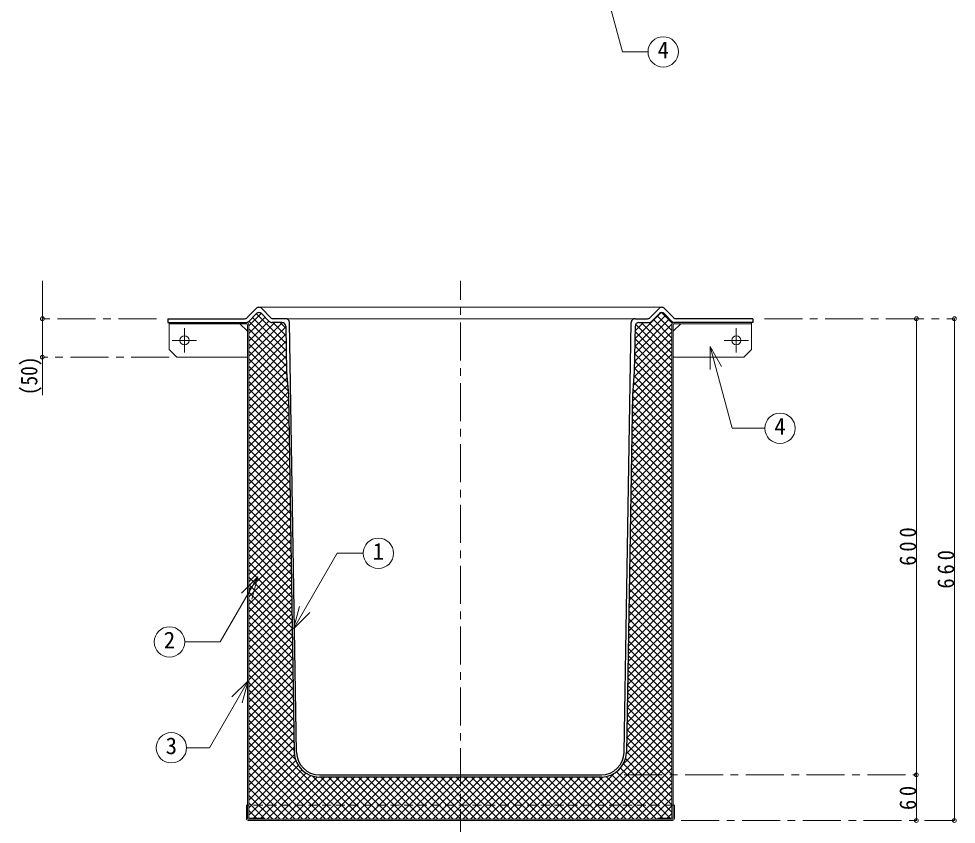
# Model space of a CAD drawing. Units: millimetres at full size, sheet at 1:10. Extents: x -2106 to 1944, y -1394 to 1416.
# Drawn here: x -662 to 572, y -734 to 326 of the extents above; entities that cross this region are included whole.
import ezdxf
from ezdxf.enums import TextEntityAlignment as Align

# ---------------------------------------------------------------- set-up
doc = ezdxf.new("R2010")
doc.units = ezdxf.units.MM
doc.header["$LTSCALE"] = 10
doc.header["$PDMODE"] = 32
doc.header["$PDSIZE"] = 5
doc.linetypes.add('CHAIN1', pattern=[8, 5, -1, 1, -1])
doc.linetypes.add('DASHED1', pattern=[1.8, 1.2, -0.6])
doc.layers.add('0-0_ﾚｲﾔ1', color=4, linetype='Continuous', lineweight=9)
doc.styles.add('ＭＳ ゴシック', font='')
doc.styles.get('ＭＳ ゴシック').set_extended_font_data('MS Gothic')

msp = doc.modelspace()

# ---------------------------------------------------------------- linework, layer by layer
at = {"layer": '0-0_ﾚｲﾔ1'}
for p, q in [((-630.72, -18.73), (-630.72, -169.33)), ((-345.72, -53.73), (184.28, -53.73)), ((148.84, -95.04), (182.99, -60.9)), ((184, -60.74), (198.3, -75.04)), ((-359.12, -78.33), (-342.6, -61.82)), ((-359.12, -88.23), (-337.68, -66.79)), ((-359.12, -98.13), (-332.78, -71.79)), ((-359.12, -108.03), (-324.82, -73.73)), ((-359.12, -117.93), (-314.95, -73.76)), ((-358.98, -72.13), (-309.85, -121.26)), ((-354.09, -67.12), (-310.01, -111.2)), ((-349.19, -62.12), (-310.18, -101.13)), ((-327.68, -73.73), (-310.35, -91.06)), ((-317.78, -73.73), (-310.52, -80.99)), ((149.2, -68.73), (-310.64, -68.73)), ((148.51, -115.18), (194.58, -69.1)), ((148.67, -105.11), (189.68, -64.1)), ((149.01, -84.98), (160.26, -73.73)), ((157.39, -73.73), (197.68, -114.01)), ((167.29, -73.73), (197.68, -104.12)), ((173.28, -69.82), (197.68, -94.22)), ((178.18, -64.81), (197.68, -84.32)), ((199.58, -74), (200, -73.58)), ((519.28, -68.73), (519.28, -668.73)), ((569.28, -68.73), (569.28, -728.73)), ((-370.72, -75.33), (-360.72, -85.33)), ((-359.12, -127.83), (-310.55, -79.25)), ((-359.12, -81.89), (-309.68, -131.33)), ((148.17, -135.31), (197.68, -85.8)), ((148.34, -125.25), (197.96, -75.63)), ((149.01, -85.14), (197.68, -133.81)), ((149.86, -76.1), (197.68, -123.91)), ((209.28, -75.33), (199.28, -85.33)), ((302.28, -75.33), (302.28, -109.33)), ((-359.12, -137.73), (-310.38, -88.99)), ((-359.12, -91.79), (-309.32, -141.59)), ((147.52, -145.86), (197.68, -95.7)), ((148.84, -94.88), (197.68, -143.71)), ((-359.12, -147.63), (-310.22, -98.73)), ((-359.12, -101.69), (-308.42, -152.39)), ((-359.12, -157.53), (-310.06, -108.47)), ((146.62, -156.66), (197.68, -105.6)), ((148.68, -104.62), (197.68, -153.61)), ((-359.12, -111.59), (-307.52, -163.19)), ((-359.12, -167.43), (-309.9, -118.2)), ((-359.12, -121.49), (-306.97, -173.63)), ((145.72, -167.46), (197.68, -115.5)), ((148.52, -114.35), (197.68, -163.51)), ((-359.12, -177.33), (-309.73, -127.94)), ((-359.12, -131.39), (-306.8, -183.7)), ((145.3, -187.68), (197.68, -135.3)), ((145.47, -177.62), (197.68, -125.4)), ((148.2, -133.83), (197.68, -183.31)), ((148.36, -124.09), (197.68, -173.41)), ((-359.12, -187.23), (-309.57, -137.68)), ((-359.12, -141.29), (-306.64, -193.77)), ((-359.12, -197.13), (-308.87, -146.88)), ((145.13, -197.75), (197.68, -145.2)), ((147.74, -143.27), (197.68, -193.21)), ((-359.12, -151.18), (-306.47, -203.84)), ((-359.12, -207.03), (-308.11, -156.02)), ((144.96, -207.82), (197.68, -155.1)), ((146.97, -152.4), (197.68, -203.11)), ((-359.12, -161.08), (-306.3, -213.9)), ((-359.12, -216.93), (-307.35, -165.16)), ((-359.12, -170.98), (-306.13, -223.97)), ((144.79, -217.88), (197.68, -165)), ((145.58, -170.81), (197.68, -222.91)), ((146.21, -161.54), (197.68, -213.01)), ((-359.12, -226.82), (-306.96, -174.66)), ((-359.12, -180.88), (-305.97, -234.04)), ((-359.12, -236.72), (-306.79, -184.4)), ((144.46, -238.02), (197.68, -184.8)), ((144.63, -227.95), (197.68, -174.9)), ((145.42, -180.55), (197.68, -232.81)), ((-359.12, -190.78), (-305.8, -244.11)), ((-359.12, -246.62), (-306.63, -194.13)), ((144.29, -248.09), (197.68, -194.7)), ((145.25, -190.28), (197.68, -242.71)), ((-359.12, -200.68), (-305.63, -254.17)), ((-359.12, -256.52), (-306.47, -203.87)), ((144.12, -258.15), (197.68, -204.6)), ((145.09, -200.02), (197.68, -252.61)), ((-359.12, -210.58), (-305.46, -264.24)), ((-359.12, -266.42), (-306.31, -213.61)), ((-359.12, -220.48), (-305.29, -274.31)), ((143.96, -268.22), (197.68, -214.5)), ((144.77, -219.49), (197.68, -272.41)), ((144.93, -209.76), (197.68, -262.51)), ((-359.12, -276.32), (-306.14, -223.35)), ((-359.12, -230.38), (-305.13, -284.37)), ((-359.12, -286.22), (-305.98, -233.08)), ((143.62, -288.36), (197.68, -234.3)), ((143.79, -278.29), (197.68, -224.4)), ((144.61, -229.23), (197.68, -282.31)), ((-359.12, -240.28), (-304.96, -294.44)), ((-359.12, -296.12), (-305.82, -242.82)), ((143.45, -298.42), (197.68, -244.2)), ((144.44, -238.97), (197.68, -292.21)), ((-359.12, -250.18), (-304.79, -304.51)), ((-359.12, -306.02), (-305.66, -252.56)), ((143.28, -308.49), (197.68, -254.09)), ((144.12, -258.44), (197.68, -312)), ((144.28, -248.71), (197.68, -302.11)), ((-359.12, -260.08), (-304.62, -314.58)), ((-359.12, -315.92), (-305.49, -262.29)), ((-359.12, -269.98), (-304.46, -324.64)), ((143.12, -318.56), (197.68, -263.99)), ((143.96, -268.18), (197.68, -321.9)), ((-359.12, -325.82), (-305.33, -272.03)), ((-359.12, -279.88), (-304.29, -334.71)), ((-359.12, -335.72), (-305.17, -281.77)), ((142.95, -328.62), (197.68, -273.89)), ((143.79, -277.92), (197.68, -331.8)), ((-359.12, -289.78), (-304.12, -344.78)), ((-359.12, -345.62), (-305.01, -291.51)), ((142.61, -348.76), (197.68, -293.69)), ((142.78, -338.69), (197.68, -283.79)), ((143.63, -287.65), (197.68, -341.7)), ((-359.12, -299.68), (-303.95, -354.85)), ((-359.12, -355.52), (-304.85, -301.24)), ((142.45, -358.83), (197.68, -303.59)), ((143.31, -307.13), (197.68, -361.5)), ((143.47, -297.39), (197.68, -351.6)), ((-359.12, -309.58), (-303.78, -364.91)), ((-359.12, -365.42), (-304.68, -310.98)), ((-359.12, -319.48), (-303.62, -374.98)), ((-359.12, -375.32), (-304.52, -320.72)), ((142.28, -368.89), (197.68, -313.49)), ((143.14, -316.87), (197.68, -371.4)), ((-359.12, -329.38), (-303.45, -385.05)), ((-359.12, -385.22), (-304.36, -330.45)), ((142.11, -378.96), (197.68, -323.39)), ((142.98, -326.6), (197.68, -381.3)), ((-359.12, -339.27), (-303.28, -395.11)), ((-359.12, -395.12), (-304.2, -340.19)), ((141.77, -399.1), (197.68, -343.19)), ((141.94, -389.03), (197.68, -333.29)), ((142.82, -336.34), (197.68, -391.2)), ((-359.12, -349.17), (-303.11, -405.18)), ((-359.12, -405.02), (-304.03, -349.93)), ((141.61, -409.16), (197.68, -353.09)), ((142.5, -355.82), (197.68, -411)), ((142.66, -346.08), (197.68, -401.1)), ((-359.12, -359.07), (-302.95, -415.25)), ((-359.12, -414.91), (-303.87, -359.67)), ((-359.12, -368.97), (-302.78, -425.32)), ((-359.12, -424.81), (-303.71, -369.4)), ((141.44, -419.23), (197.68, -362.99)), ((142.33, -365.55), (197.68, -420.9)), ((-359.12, -378.87), (-302.61, -435.38)), ((-359.12, -434.71), (-303.55, -379.14)), ((141.27, -429.3), (197.68, -372.89)), ((142.17, -375.29), (197.68, -430.8)), ((-359.12, -388.77), (-302.44, -445.45)), ((-359.12, -444.61), (-303.38, -388.88)), ((140.93, -449.43), (197.68, -392.69)), ((141.1, -439.37), (197.68, -382.79)), ((142.01, -385.03), (197.68, -440.7)), ((-359.12, -454.51), (-303.22, -398.62)), ((-359.12, -398.67), (-302.27, -455.52)), ((140.77, -459.5), (197.68, -402.59)), ((141.68, -404.5), (197.68, -460.5)), ((141.85, -394.76), (197.68, -450.6)), ((-359.12, -464.41), (-303.06, -408.35)), ((-359.12, -408.57), (-302.11, -465.59)), ((-359.12, -474.31), (-302.9, -418.09)), ((-359.12, -418.47), (-301.94, -475.65)), ((140.6, -469.57), (197.68, -412.49)), ((141.52, -414.24), (197.68, -470.4)), ((-359.12, -484.21), (-302.74, -427.83)), ((-359.12, -428.37), (-301.77, -485.72)), ((140.43, -479.63), (197.68, -422.39)), ((141.36, -423.98), (197.68, -480.3)), ((-359.12, -494.11), (-302.57, -437.56)), ((-359.12, -438.27), (-301.6, -495.79)), ((140.1, -499.77), (197.68, -442.19)), ((140.26, -489.7), (197.68, -432.29)), ((141.03, -443.45), (197.68, -500.1)), ((141.2, -433.71), (197.68, -490.2)), ((-359.12, -504.01), (-302.41, -447.3)), ((-359.12, -448.17), (-301.44, -505.85)), ((139.93, -509.84), (197.68, -452.08)), ((140.87, -453.19), (197.68, -509.99)), ((-359.12, -513.91), (-302.25, -457.04)), ((-359.12, -458.07), (-301.27, -515.92)), ((-359.12, -523.81), (-302.09, -466.78)), ((-359.12, -467.97), (-301.1, -525.99)), ((139.76, -519.9), (197.68, -461.98)), ((140.71, -462.92), (197.68, -519.89)), ((-359.12, -533.71), (-301.92, -476.51)), ((-359.12, -477.87), (-300.93, -536.06)), ((139.59, -529.97), (197.68, -471.88)), ((140.55, -472.66), (197.68, -529.79)), ((-359.12, -543.61), (-301.76, -486.25)), ((-359.12, -487.77), (-300.76, -546.12)), ((139.26, -550.11), (197.68, -491.68)), ((139.42, -540.04), (197.68, -481.78)), ((140.22, -492.14), (197.68, -549.59)), ((140.39, -482.4), (197.68, -539.69)), ((-359.12, -553.51), (-301.6, -495.99)), ((-359.12, -497.67), (-300.6, -556.19)), ((-359.12, -563.41), (-301.44, -505.72)), ((139.09, -560.17), (197.68, -501.58)), ((140.06, -501.87), (197.68, -559.49)), ((-359.12, -507.57), (-300.43, -566.26)), ((-359.12, -573.31), (-301.28, -515.46)), ((-359.12, -517.47), (-300.26, -576.33)), ((138.92, -570.24), (197.68, -511.48)), ((139.9, -511.61), (197.68, -569.39)), ((-359.12, -583.21), (-301.11, -525.2)), ((-359.12, -527.37), (-300.09, -586.39)), ((138.75, -580.31), (197.68, -521.38)), ((139.74, -521.35), (197.68, -579.29)), ((-359.12, -593.11), (-300.95, -534.94)), ((-359.12, -537.26), (-299.93, -596.46)), ((138.42, -600.44), (197.68, -541.18)), ((138.59, -590.37), (197.68, -531.28)), ((139.41, -540.82), (197.68, -599.09)), ((139.57, -531.09), (197.68, -589.19)), ((-359.12, -603.01), (-300.79, -544.67)), ((-359.12, -547.16), (-299.76, -606.53)), ((-359.12, -612.9), (-300.63, -554.41)), ((138.25, -610.51), (197.68, -551.08)), ((139.25, -550.56), (197.68, -608.99)), ((-359.12, -557.06), (-299.59, -616.59)), ((-359.12, -622.8), (-300.46, -564.15)), ((-359.12, -566.96), (-299.42, -626.66)), ((138.08, -620.58), (197.68, -560.98)), ((139.09, -560.3), (197.68, -618.89)), ((-359.12, -632.7), (-300.3, -573.88)), ((-359.12, -576.86), (-299.25, -636.73)), ((137.91, -630.64), (197.68, -570.88)), ((138.76, -579.77), (197.68, -638.69)), ((138.92, -570.03), (197.68, -628.79)), ((-359.12, -642.6), (-300.14, -583.62)), ((-359.12, -586.76), (-297.89, -647.99)), ((133.65, -654.71), (197.68, -590.68)), ((137.71, -640.74), (197.23, -581.23)), ((138.6, -589.51), (197.68, -648.59)), ((-359.12, -652.5), (-299.98, -593.36)), ((-359.12, -596.66), (-228.65, -727.13)), ((-359.12, -662.4), (-299.81, -603.1)), ((71.13, -727.13), (197.68, -600.58)), ((138.44, -599.25), (197.68, -658.49)), ((-359.12, -606.56), (-238.55, -727.13)), ((-359.12, -672.3), (-299.65, -612.83)), ((-359.12, -616.46), (-248.45, -727.13)), ((81.03, -727.13), (197.68, -610.48)), ((138.28, -608.98), (197.68, -668.39)), ((-359.12, -682.2), (-299.49, -622.57)), ((-359.12, -626.36), (-258.35, -727.13)), ((90.93, -727.13), (197.68, -620.38)), ((137.95, -628.46), (197.68, -688.19)), ((138.11, -618.72), (197.68, -678.29)), ((-359.12, -692.1), (-299.33, -632.31)), ((-359.12, -636.26), (-268.25, -727.13)), ((100.83, -727.13), (197.68, -630.28)), ((110.73, -727.13), (197.68, -640.18)), ((137.79, -638.19), (197.68, -698.09)), ((-359.12, -702), (-299.06, -641.94)), ((-359.12, -646.16), (-278.15, -727.13)), ((-359.12, -711.9), (-297.23, -650.01)), ((120.63, -727.13), (197.68, -650.07)), ((136.72, -647.02), (197.68, -707.98)), ((-359.12, -656.06), (-288.05, -727.13)), ((-359.12, -721.8), (-293.94, -656.62)), ((-359.12, -665.96), (-297.95, -727.13)), ((-352.95, -725.53), (-289.52, -662.1)), ((124.89, -664.89), (185.52, -725.53)), ((129.95, -660.06), (195.42, -725.53)), ((130.53, -727.13), (197.68, -659.97)), ((133.95, -654.15), (197.68, -717.88)), ((-359.12, -675.86), (-307.85, -727.13)), ((-343.05, -725.53), (-284.03, -666.51)), ((-334.75, -727.13), (-277.4, -669.78)), ((-324.85, -727.13), (-269.31, -671.58)), ((-314.95, -727.13), (-259.55, -671.73)), ((-305.05, -727.13), (-249.65, -671.73)), ((-295.15, -727.13), (-239.75, -671.73)), ((-285.25, -727.13), (-229.85, -671.73)), ((-275.48, -670.4), (-218.76, -727.13)), ((-275.35, -727.13), (-219.95, -671.73)), ((-265.45, -727.13), (-210.05, -671.73)), ((-264.26, -671.73), (-208.86, -727.13)), ((-255.55, -727.13), (-200.15, -671.73)), ((-254.36, -671.73), (-198.96, -727.13)), ((-245.65, -727.13), (-190.25, -671.73)), ((-244.46, -671.73), (-189.06, -727.13)), ((-235.75, -727.13), (-180.35, -671.73)), ((-234.56, -671.73), (-179.16, -727.13)), ((-225.86, -727.13), (-170.46, -671.73)), ((-224.66, -671.73), (-169.26, -727.13)), ((-215.96, -727.13), (-160.56, -671.73)), ((-214.76, -671.73), (-159.36, -727.13)), ((-206.06, -727.13), (-150.66, -671.73)), ((-204.86, -671.73), (-149.46, -727.13)), ((-196.16, -727.13), (-140.76, -671.73)), ((-194.96, -671.73), (-139.56, -727.13)), ((-186.26, -727.13), (-130.86, -671.73)), ((-185.06, -671.73), (-129.66, -727.13)), ((-176.36, -727.13), (-120.96, -671.73)), ((-175.16, -671.73), (-119.76, -727.13)), ((-166.46, -727.13), (-111.06, -671.73)), ((-165.26, -671.73), (-109.86, -727.13)), ((-156.56, -727.13), (-101.16, -671.73)), ((-155.36, -671.73), (-99.96, -727.13)), ((-146.66, -727.13), (-91.26, -671.73)), ((-145.46, -671.73), (-90.06, -727.13)), ((-136.76, -727.13), (-81.36, -671.73)), ((-135.56, -671.73), (-80.16, -727.13)), ((-126.86, -727.13), (-71.46, -671.73)), ((-125.66, -671.73), (-70.26, -727.13)), ((-116.96, -727.13), (-61.56, -671.73)), ((-115.76, -671.73), (-60.36, -727.13)), ((-107.06, -727.13), (-51.66, -671.73)), ((-105.86, -671.73), (-50.46, -727.13)), ((-97.16, -727.13), (-41.76, -671.73)), ((-95.96, -671.73), (-40.56, -727.13)), ((-87.26, -727.13), (-31.86, -671.73)), ((-86.06, -671.73), (-30.66, -727.13)), ((-77.36, -727.13), (-21.96, -671.73)), ((-76.17, -671.73), (-20.77, -727.13)), ((-67.46, -727.13), (-12.06, -671.73)), ((-66.27, -671.73), (-10.87, -727.13)), ((-57.56, -727.13), (-2.16, -671.73)), ((-56.37, -671.73), (-0.97, -727.13)), ((-47.66, -727.13), (7.74, -671.73)), ((-46.47, -671.73), (8.93, -727.13)), ((-37.76, -727.13), (17.64, -671.73)), ((-36.57, -671.73), (18.83, -727.13)), ((-27.87, -727.13), (27.53, -671.73)), ((-26.67, -671.73), (28.73, -727.13)), ((-17.97, -727.13), (37.43, -671.73)), ((-16.77, -671.73), (38.63, -727.13)), ((-8.07, -727.13), (47.33, -671.73)), ((-6.87, -671.73), (48.53, -727.13)), ((1.83, -727.13), (57.23, -671.73)), ((3.03, -671.73), (58.43, -727.13)), ((11.73, -727.13), (67.13, -671.73)), ((12.93, -671.73), (68.33, -727.13)), ((21.63, -727.13), (77.03, -671.73)), ((22.83, -671.73), (78.23, -727.13)), ((31.53, -727.13), (86.93, -671.73)), ((32.73, -671.73), (88.13, -727.13)), ((41.43, -727.13), (96.83, -671.73)), ((42.63, -671.73), (98.03, -727.13)), ((51.33, -727.13), (106.79, -671.67)), ((52.53, -671.73), (107.93, -727.13)), ((61.23, -727.13), (120.76, -667.6)), ((62.43, -671.73), (117.83, -727.13)), ((72.33, -671.73), (127.73, -727.13)), ((82.23, -671.73), (137.63, -727.13)), ((92.13, -671.73), (147.53, -727.13)), ((102.03, -671.73), (157.43, -727.13)), ((111.28, -671.08), (167.32, -727.13)), ((118.73, -668.63), (177.22, -727.13)), ((140.43, -727.13), (197.68, -669.87)), ((519.28, -668.73), (519.28, -728.73)), ((-359.12, -685.76), (-317.75, -727.13)), ((150.33, -727.13), (197.68, -679.77)), ((160.22, -727.13), (197.68, -689.67)), ((-359.12, -695.66), (-327.65, -727.13)), ((170.12, -727.13), (197.68, -699.57)), ((-359.12, -705.56), (-337.55, -727.13)), ((-359.12, -715.46), (-349.05, -725.53)), ((181.62, -725.53), (197.68, -709.47)), ((191.52, -725.53), (197.68, -719.37))]:
    msp.add_line(p, q, dxfattribs=at)
at = {"layer": '0-0_ﾚｲﾔ1', "linetype": 'CHAIN1'}
for p, q in [((-80.72, -763.73), (-80.72, -18.73)), ((-480.72, -68.73), (-630.72, -68.73)), ((319.28, -68.73), (569.28, -68.73)), ((-443.72, -113.33), (-443.72, -81.33)), ((282.28, -113.33), (282.28, -81.33)), ((-427.72, -97.33), (-459.72, -97.33)), ((266.28, -97.33), (298.28, -97.33)), ((-463.72, -119.33), (-630.72, -119.33)), ((134.87, -668.73), (519.28, -668.73)), ((209.88, -728.73), (569.28, -728.73))]:
    msp.add_line(p, q, dxfattribs=at)
at = {"layer": '0-0_ﾚｲﾔ1', "color": 5, "lineweight": 25}
for p, q in [((-361.04, -67.23), (-349.29, -55.23)), ((-330.4, -67.23), (-342.15, -55.23)), ((168.96, -67.23), (180.71, -55.23)), ((199.6, -67.23), (187.85, -55.23)), ((-465.72, -68.73), (-465.72, -73.73)), ((-465.72, -68.73), (-364.61, -68.73)), ((-465.72, -73.73), (-362.65, -73.73)), ((-359.08, -72.23), (-349.29, -62.23)), ((-342.15, -62.23), (-332.36, -72.23)), ((-315.56, -73.73), (-328.79, -73.73)), ((-310.64, -68.73), (-326.83, -68.73)), ((-296.21, -639.23), (-305.64, -73.64)), ((134.77, -639.23), (144.2, -73.64)), ((149.2, -68.73), (165.39, -68.73)), ((154.11, -73.73), (167.35, -73.73)), ((180.71, -62.23), (170.92, -72.23)), ((197.64, -72.23), (187.85, -62.23)), ((304.28, -73.73), (201.21, -73.73)), ((304.28, -68.73), (203.17, -68.73)), ((304.28, -68.73), (304.28, -73.73)), ((149.12, -78.64), (148.11, -138.73)), ((148.11, -138.73), (145.61, -168.73)), ((-307.05, -168.73), (-299.21, -639.28)), ((145.61, -168.73), (137.77, -639.28)), ((-266.22, -668.73), (104.87, -668.73)), ((104.87, -671.73), (-266.22, -671.73))]:
    msp.add_line(p, q, dxfattribs=at)
at = {"layer": '0-0_ﾚｲﾔ1', "color": 7, "lineweight": 18}
for p, q in [((-360.72, -76.93), (-360.72, -726.13)), ((-359.12, -724.53), (-359.12, -76.93)), ((197.68, -724.53), (197.68, -76.93)), ((199.28, -76.93), (199.28, -726.13)), ((247.97, -105.49), (262.97, -131.47)), ((247.97, -105.49), (247.97, -135.49)), ((-347.35, -408.45), (-396.71, -493.94)), ((-347.35, -408.45), (-368.56, -429.66)), ((-347.35, -408.45), (-355.11, -437.43)), ((-300.08, -476.46), (-292.32, -447.48)), ((-300.08, -476.46), (-278.87, -455.25)), ((-443.45, -493.94), (-396.71, -493.94)), ((-360, -544.98), (-410.87, -633.08)), ((-360, -544.98), (-381.22, -566.19)), ((-360, -544.98), (-367.77, -573.95)), ((-440.99, -633.08), (-410.87, -633.08)), ((-362.32, -726.13), (-362.32, -708.73)), ((-360.72, -708.73), (-362.32, -708.73)), ((200.88, -708.73), (199.28, -708.73)), ((200.88, -726.13), (200.88, -708.73)), ((-359.72, -727.13), (198.28, -727.13)), ((179.28, -725.53), (179.28, -727.13)), ((179.28, -725.53), (196.68, -725.53)), ((-359.72, -728.73), (198.28, -728.73))]:
    msp.add_line(p, q, dxfattribs=at)
at = {"layer": '0-0_ﾚｲﾔ1', "linetype": 'DASHED1'}
msp.add_line((199.28, -708.73), (-360.72, -708.73), dxfattribs=at)
at = {"layer": '0-0_ﾚｲﾔ1', "color": 7, "lineweight": 18}
for points in [[(104.25, 387.33), (132.43, 282.16), (166.19, 282.16)], [(-463.72, -73.73), (-463.72, -75.33), (-362.32, -75.33)], [(302.28, -73.73), (302.28, -75.33), (200.88, -75.33)], [(247.97, -105.49), (276.75, -212.9), (319.93, -212.9)], [(-300.08, -476.46), (-242.85, -377.33), (-208.6, -377.33)], [(-358.12, -725.53), (-340.72, -725.53), (-340.72, -727.13)]]:
    msp.add_lwpolyline(points, dxfattribs=at)
at = {"layer": '0-0_ﾚｲﾔ1'}
for points in [[(-463.72, -75.33), (-463.72, -109.33), (-453.72, -119.33), (-360.72, -119.33)], [(302.28, -109.33), (292.28, -119.33), (199.28, -119.33)]]:
    msp.add_lwpolyline(points, dxfattribs=at)
at = {"layer": '0-0_ﾚｲﾔ1', "color": 5, "lineweight": 25}
msp.add_lwpolyline([(-310.56, -78.64), (-309.55, -138.73), (-307.05, -168.73)], dxfattribs=at)
at = {"layer": '0-0_ﾚｲﾔ1', "color": 7, "lineweight": 18}
for centre in [(186.19, 282.16), (339.93, -212.9), (-188.6, -377.33), (-463.45, -493.94), (-460.99, -633.08)]:
    msp.add_circle(centre, 20, dxfattribs=at)
at = {"layer": '0-0_ﾚｲﾔ1'}
for centre in [(-443.72, -97.33), (282.28, -97.33)]:
    msp.add_circle(centre, 6, dxfattribs=at)
at = {"layer": '0-0_ﾚｲﾔ1', "color": 5, "lineweight": 25}
for centre, radius, start, end in [((-345.72, -58.73), 5, 44.3947, 135.6053), ((-345.72, -65.73), 5, 44.3947, 135.6053), ((184.28, -58.73), 5, 44.3947, 135.6053), ((184.28, -65.73), 5, 44.3947, 135.6053), ((-364.61, -63.73), 5, 270, 315.6053), ((-362.65, -68.73), 5, 270, 315.6053), ((-328.79, -68.73), 5, 224.3947, 270), ((-326.83, -63.73), 5, 224.3947, 270), ((-315.56, -78.73), 5, 0.95484, 90), ((-310.64, -73.73), 5, 0.95484, 90), ((149.2, -73.73), 5, 90, 179.04516), ((154.11, -78.73), 5, 90, 179.04516), ((165.39, -63.73), 5, 270, 315.6053), ((167.35, -68.73), 5, 270, 315.6053), ((201.21, -68.73), 5, 224.3947, 270), ((203.17, -63.73), 5, 224.3947, 270), ((-266.22, -638.73), 33, 180.95484, 270), ((-266.22, -638.73), 30, 180.95484, 270), ((104.78, -638.73), 30, 270, 359.04516), ((104.78, -638.73), 33, 270, 359.04516)]:
    msp.add_arc(centre, radius, start, end, dxfattribs=at)
at = {"layer": '0-0_ﾚｲﾔ1', "color": 7, "lineweight": 18}
for centre, radius, start, end in [((-362.32, -76.93), 3.2, 0, 90), ((200.88, -76.93), 3.2, 90, 180), ((-362.32, -76.93), 1.6, 0, 90), ((200.88, -76.93), 1.6, 90, 180), ((-359.72, -726.13), 2.6, 180, 270), ((-358.12, -724.53), 2.6, 180, 270), ((-359.72, -726.13), 1, 180, 270), ((-358.12, -724.53), 1, 180, 270), ((196.68, -724.53), 2.6, 270, 0), ((196.68, -724.53), 1, 270, 0), ((198.28, -726.13), 2.6, 270, 0), ((198.28, -726.13), 1, 270, 0)]:
    msp.add_arc(centre, radius, start, end, dxfattribs=at)
at = {"layer": '0-0_ﾚｲﾔ1'}
for p in [(-630.72, -68.73), (519.28, -68.73), (569.28, -68.73), (-630.72, -119.33), (519.28, -668.73), (519.28, -728.73), (569.28, -728.73)]:
    msp.add_point(p, dxfattribs=at)

# ---------------------------------------------------------------- texts
at = {"layer": '0-0_ﾚｲﾔ1', "color": 7, "style": 'ＭＳ ゴシック'}
for s, p in [('4', (178.69, 267.16)), ('4', (332.43, -227.9)), ('1', (-196.1, -392.33)), ('2', (-470.95, -508.94)), ('3', (-468.49, -648.08))]:
    msp.add_text(s, height=21.99, dxfattribs=at).set_placement(p, align=Align.BOTTOM_LEFT)
at = {"layer": '0-0_ﾚｲﾔ1', "color": 7, "style": 'ＭＳ ゴシック', "width": 0.85}
msp.add_text('(50)', height=21.99, rotation=90, dxfattribs=at).set_placement((-630.72, -169.33), align=Align.BOTTOM_LEFT)
at = {"layer": '0-0_ﾚｲﾔ1', "color": 7, "char_height": 21.99, "attachment_point": 7, "rotation": 90, "style": 'ＭＳ ゴシック'}
for s, insert in [('\\T1.38;\\W0.9;600', (519.28, -393.73)), ('\\T1.38;\\W0.9;660', (569.28, -423.73)), ('\\T1.36;\\W0.9;60', (519.28, -714.98))]:
    msp.add_mtext(s, dxfattribs=dict(at, insert=insert))

doc.saveas('drawing.dxf')
